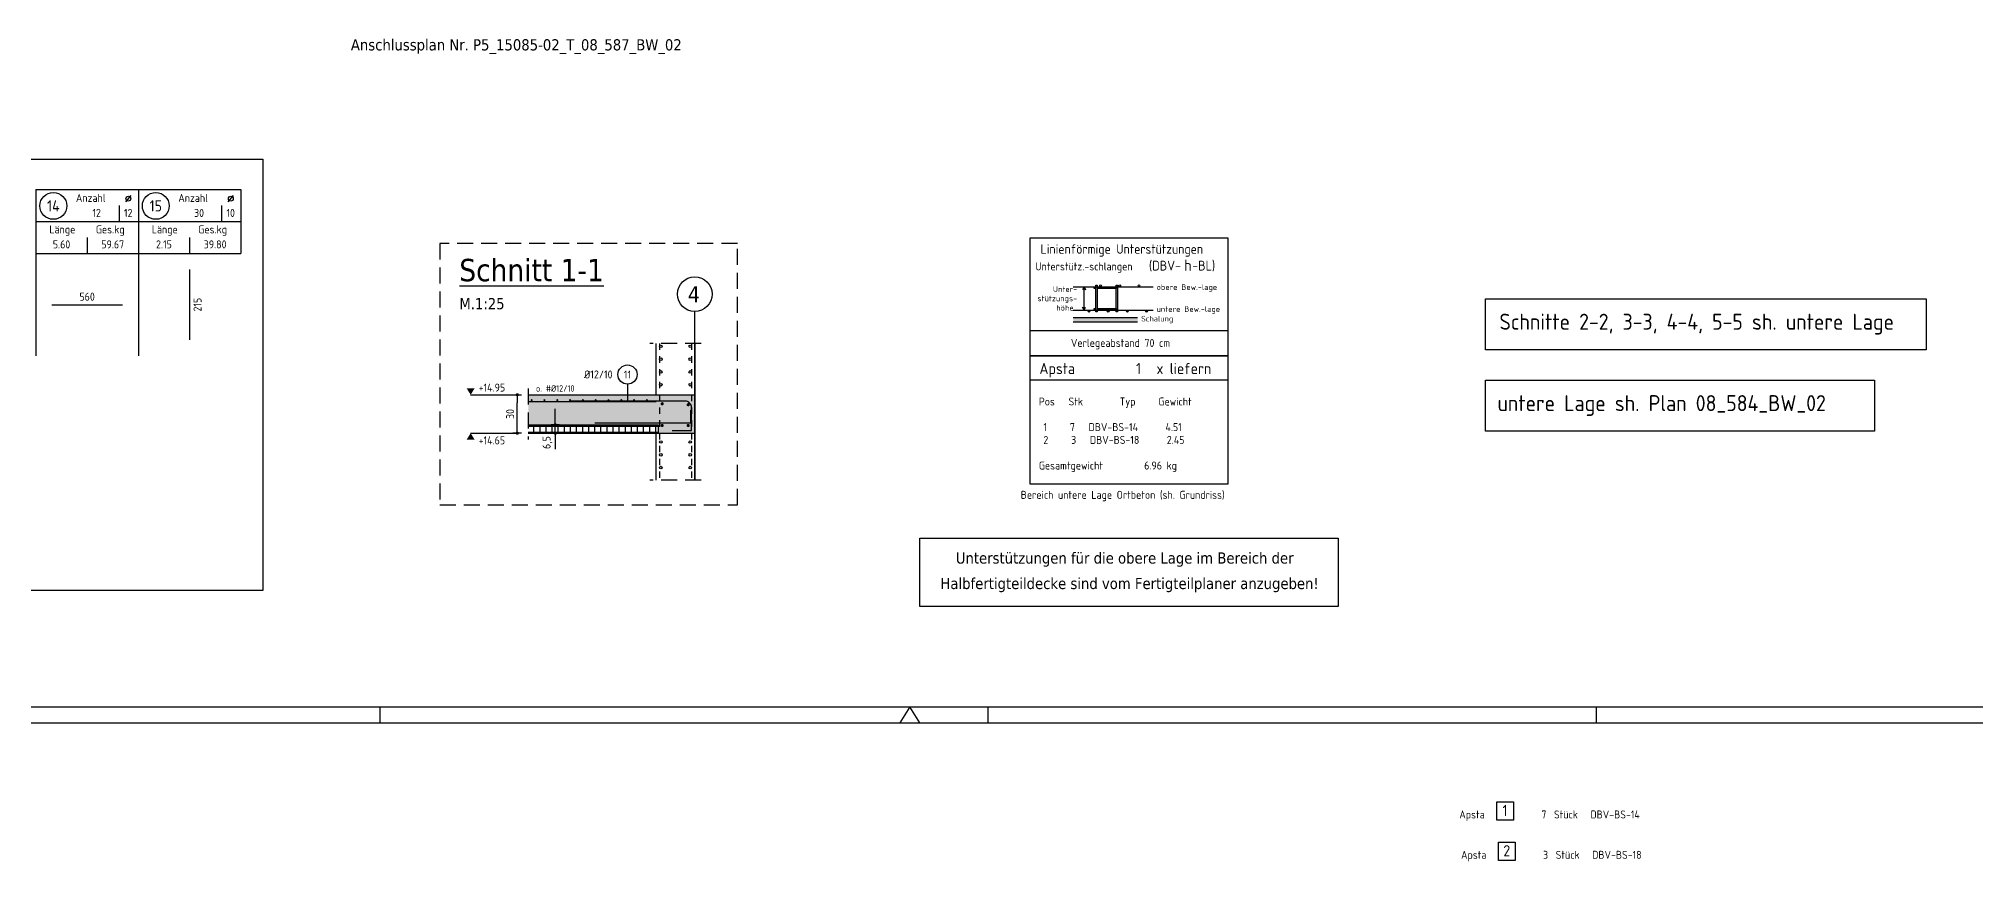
# Model space of a CAD drawing. Extents: x 0 to 76.9, y -2.2 to 33.4.
# Drawn here: x 16.11 to 46.37, y -2.16 to 10.68 of the extents above; entities that cross this region are included whole.
import ezdxf
from ezdxf.enums import TextEntityAlignment as Align

# ---------------------------------------------------------------- set-up
doc = ezdxf.new("R2010")
doc.units = 0
doc.header["$LTSCALE"] = 0.5
for name, pattern in [('AUSGEZOGEN', [1000.01, 1000, 0.01]), ('DASHED', [0.75, 0.5, -0.25]), ('HIDDEN2', [0.187, 0.125, -0.062]), ('STRICHLINIE', [0.75, 0.5, -0.25])]:
    doc.linetypes.add(name, pattern=pattern)
for name, color, linetype in [('ACHSEN', 7, 'Continuous'), ('AFU', 7, 'Continuous'), ('APS', 7, 'Continuous'), ('BETON', 7, 'Continuous'), ('DETAIL', 7, 'Continuous'), ('grau_dunkel', 7, 'Continuous'), ('grau_mittel', 7, 'Continuous'), ('Halbfertigteile', 7, 'Continuous'), ('HILFE', 7, 'Continuous'), ('koten', 7, 'Continuous'), ('MASSE', 7, 'Continuous'), ('MAT', 7, 'Continuous'), ('OBJEKT', 7, 'Continuous'), ('RAHMEN', 7, 'Continuous'), ('RND', 7, 'Continuous'), ('RND_BILD', 7, 'Continuous'), ('SFP_Achsen', 7, 'Continuous'), ('TEXT', 7, 'Continuous')]:
    doc.layers.add(name, color=color, linetype=linetype)
doc.styles.add('helv', font='tahoma.ttf')
doc.styles.add('liste', font='isocp-e.shx')
doc.styles.add('txt', font='isocp.shx')
doc.linetypes.add('AFU_50K', pattern='A,0.15,["/",Standard,S=0.2,R=0,X=-0.01,Y=-0.1],0.07,["/",Standard,S=0.2,R=0,X=-0.01,Y=-0.1],0.15', length=0.37)
doc.dimstyles.new('DOT_I', dxfattribs={"dimscale": 0.5, "dimtxt": 0.25, "dimasz": 0.25, "dimexe": 0.1, "dimexo": 0.3, "dimgap": 0.1, "dimtad": 1, "dimdec": 3, "dimzin": 3, "dimtxsty": 'txt', "dimblk": 'DOT', "dimblk1": 'DOT', "dimblk2": 'DOT', "dimsah": 1, "dimcen": 0.1, "dimse1": 1, "dimse2": 1, "dimazin": 0, "dimtfac": 1, "dimtdec": 4, "dimtix": 1, "dimtmove": 2, "dimatfit": 3, "dimfxl": 0, "dimtvp": 1, "dimtolj": 1, "dimtzin": 0, "dimarcsym": 0})

# ---------------------------------------------------------------- blocks, each defined once
blk = doc.blocks.new('DOT')
at = {"layer": 'MASSE', "color": 7, "linetype": 'Continuous'}
for p, q in [((0, 0), (-1, 0)), ((0, 0.54), (0, -0.54))]:
    blk.add_line(p, q, dxfattribs=at)
at = {"layer": 'MASSE', "color": 7, "linetype": 'Continuous', "const_width": 0.2}
blk.add_lwpolyline([(-0.1, 0, 1), (0.1, 0, 1)], format="xyb", close=True, dxfattribs=at)
blk = doc.blocks.new('*D35')
at = {"layer": 'Defpoints', "color": 0, "linetype": 'AUSGEZOGEN', "transparency": 16777216}
for p in [(23.591, 5.123), (23.591, 5.123), (23.591, 4.523)]:
    blk.add_point(p, dxfattribs=at)
at = {"layer": 'MASSE', "color": 0, "linetype": 'AUSGEZOGEN', "lineweight": -2, "transparency": 16777216}
blk.add_line((23.591, 4.648), (23.591, 4.998), dxfattribs=at)
at = {"layer": 'MASSE', "color": 0, "linetype": 'AUSGEZOGEN', "lineweight": -2, "transparency": 16777216, "xscale": 0.125, "yscale": 0.125, "zscale": 0.125}
for p, rotation in [((23.591, 5.123), 90), ((23.591, 4.523), 270)]:
    blk.add_blockref('DOT', p, dxfattribs=dict(at, rotation=rotation))
at = {"layer": 'MASSE', "color": 0, "linetype": 'AUSGEZOGEN', "transparency": 16777216, "insert": (23.479, 4.823), "char_height": 0.125, "attachment_point": 5, "rotation": 90, "style": 'txt'}
blk.add_mtext('\\A1;30', dxfattribs=at)
blk = doc.blocks.new('okrd_u')
at = {"layer": 'koten', "color": 7, "linetype": 'Continuous'}
blk.add_solid([(-0.125, -0.202), (0.125, -0.202), (0, 0)], dxfattribs=at)
at = {"layer": 'koten', "style": 'txt'}
blk.add_attdef('OKRD', (0.25, -0.35), '', height=0.25, dxfattribs=at)
blk = doc.blocks.new('okrd_o')
at = {"layer": 'koten', "color": 7, "linetype": 'Continuous'}
blk.add_solid([(-0.125, 0.202), (0.125, 0.202), (0, 0)], dxfattribs=at)
at = {"layer": 'koten', "style": 'txt'}
blk.add_attdef('OKRD', (0.25, 0.1), '', height=0.25, dxfattribs=at)
blk = doc.blocks.new('RND_HIN')
at = {"layer": 'RND', "color": 7, "linetype": 'Continuous'}
blk.add_circle((0, 0), 0.3, dxfattribs=at)
at = {"layer": 'RND', "color": 7, "linetype": 'Continuous', "style": 'txt'}
blk.add_attdef('POSI', text='', height=0.25, dxfattribs=at).set_placement((0, 0), align=Align.MIDDLE)
blk = doc.blocks.new('RND_LIS2')
at = {"layer": 'RND', "color": 3, "linetype": 'Continuous'}
for p, q in [((0, 0), (0, -5.2)), ((0, 0), (3.2, 0)), ((3.2, 0), (3.2, -2)), ((2.6, -0.503), (2.6, -1)), ((0, -1), (3.2, -1)), ((1.6, -1.503), (1.6, -2)), ((0, -2), (3.2, -2))]:
    blk.add_line(p, q, dxfattribs=at)
at = {"layer": 'RND', "color": 7, "linetype": 'Continuous'}
blk.add_line((2.805, -0.39), (2.973, -0.186), dxfattribs=at)
at = {"layer": 'RND', "color": 1, "linetype": 'Continuous'}
blk.add_circle((0.545, -0.513), 0.42, dxfattribs=at)
at = {"layer": 'RND', "color": 7, "linetype": 'Continuous'}
blk.add_circle((2.889, -0.288), 0.075, dxfattribs=at)
at = {"layer": 'RND', "color": 7, "linetype": 'Continuous', "style": 'txt'}
for s, p in [('Anzahl', (1.249, -0.391)), ('Länge', (0.42, -1.373)), ('Ges.kg', (1.872, -1.373))]:
    blk.add_text(s, height=0.25, dxfattribs=at).set_placement(p)
at = {"layer": 'RND', "color": 1, "linetype": 'Continuous', "style": 'txt'}
blk.add_attdef('POS1', text='', height=0.35, dxfattribs=at).set_placement((0.545, -0.513), align=Align.MIDDLE)
at = {"layer": 'RND', "color": 7, "linetype": 'Continuous', "style": 'txt'}
for tag, p in [('STK1', (1.897, -0.859)), ('DS1', (2.885, -0.859)), ('LANG1', (0.8, -1.841)), ('GEW', (2.4, -1.841))]:
    blk.add_attdef(tag, text='', height=0.25, dxfattribs=at).set_placement(p, align=Align.CENTER)
blk = doc.blocks.new('A1-35-0')
at = {"layer": 'RAHMEN'}
blk.add_line((0, 0), (118.9, 0), dxfattribs=at)
at = {"layer": 'RAHMEN', "color": 5}
blk.add_line((2, 0.5), (118.4, 0.5), dxfattribs=at)
at = {"layer": 'RAHMEN', "color": 7}
for p, q in [((42.9, 0), (42.9, 0.5)), ((61.9, 0), (61.9, 0.5)), ((80.9, 0), (80.9, 0.5))]:
    blk.add_line(p, q, dxfattribs=at)
at = {"layer": 'RAHMEN', "color": 7, "linetype": 'Continuous'}
for p, q in [((59.45, 0.5), (59.14, 0)), ((59.76, 0), (59.45, 0.5))]:
    blk.add_line(p, q, dxfattribs=at)
blk = doc.blocks.new('*D46')
at = {"layer": 'Defpoints', "color": 0, "linetype": 'AUSGEZOGEN', "transparency": 16777216}
for p in [(24.185, 4.653), (24.185, 4.653), (24.185, 4.523)]:
    blk.add_point(p, dxfattribs=at)
at = {"layer": 'MASSE', "color": 0, "linetype": 'AUSGEZOGEN', "lineweight": -2, "transparency": 16777216}
for p, q in [((24.185, 4.778), (24.185, 4.903)), ((24.185, 4.523), (24.185, 4.653)), ((24.185, 4.398), (24.185, 4.273))]:
    blk.add_line(p, q, dxfattribs=at)
at = {"layer": 'MASSE', "color": 0, "linetype": 'AUSGEZOGEN', "lineweight": -2, "transparency": 16777216, "xscale": 0.125, "yscale": 0.125, "zscale": 0.125}
for p, rotation in [((24.185, 4.653), 270), ((24.185, 4.523), 90)]:
    blk.add_blockref('DOT', p, dxfattribs=dict(at, rotation=rotation))
at = {"layer": 'MASSE', "color": 0, "linetype": 'AUSGEZOGEN', "transparency": 16777216, "insert": (24.063, 4.377), "char_height": 0.125, "attachment_point": 5, "rotation": 90, "style": 'txt'}
blk.add_mtext('\\A1;6,5', dxfattribs=at)
blk = doc.blocks.new('APS_AUSZ')
at = {"layer": 'APS', "color": 1, "linetype": 'Continuous'}
blk.add_lwpolyline([(0.261, 0), (-0.261, 0), (-0.261, 0.565), (0.261, 0.565)], close=True, dxfattribs=at)
at = {"layer": 'APS', "color": 7, "linetype": 'Continuous', "style": 'txt'}
for s, p in [('Apsta', (-1.43, 0.049)), ('Stück', (1.528, 0.049))]:
    blk.add_text(s, height=0.25, dxfattribs=at).set_placement(p)
at = {"layer": 'APS', "color": 1, "linetype": 'Continuous', "style": 'txt'}
blk.add_attdef('POSA', text='', height=0.35, dxfattribs=at).set_placement((0, 0.126), align=Align.CENTER)
at = {"layer": 'APS', "color": 7, "linetype": 'Continuous', "style": 'txt'}
blk.add_attdef('STKA', text='', height=0.25, dxfattribs=at).set_placement((1.291, 0.049), align=Align.RIGHT)
blk.add_attdef('ARTA', (2.668, 0.049), '', height=0.25, dxfattribs=at)
at = {"layer": 'APS', "style": 'txt'}
blk.add_attdef('TEXTA', (3.962, 0.049), '', height=0.25, dxfattribs=at)
blk = doc.blocks.new('APS_LIS1')
at = {"layer": 'APS', "color": 1, "linetype": 'Continuous', "style": 'txt'}
blk.add_text('Apsta', height=0.35, dxfattribs=at).set_placement((0.305, 0.18))
blk.add_attdef('APS_Z', text='', height=0.35, dxfattribs=at).set_placement((3.48, 0.181), align=Align.RIGHT)
at = {"layer": 'MAT', "color": 1, "linetype": 'Continuous', "style": 'txt'}
blk.add_text('x liefern', height=0.35, dxfattribs=at).set_placement((5.674, 0.181), align=Align.RIGHT)

msp = doc.modelspace()

# ---------------------------------------------------------------- hatches: boundary and pattern name
at = {"layer": 'grau_dunkel', "linetype": 'AUSGEZOGEN'}
h = msp.add_hatch(color=21, dxfattribs=at)
h.paths.add_polyline_path([(32.6301, 6.8066), (32.6027, 6.8066), (32.6027, 6.7843), (32.6301, 6.7843)])
h.paths.add_polyline_path([(32.9468, 6.8066), (32.6524, 6.8066), (32.6524, 6.7843), (32.9468, 6.7843)])
h = msp.add_hatch(color=21, dxfattribs=at)
h.paths.add_polyline_path([(32.6524, 6.8341), (32.6301, 6.8341), (32.6301, 6.8066), (32.6524, 6.8066)])
h.paths.add_polyline_path([(32.6524, 6.8066), (32.6301, 6.8066), (32.6301, 6.4464), (32.6524, 6.4464)])
h.paths.add_polyline_path([(32.6524, 6.4464), (32.6301, 6.4464), (32.6301, 6.4199), (32.6524, 6.4199)])
h = msp.add_hatch(color=21, dxfattribs=at)
h.paths.add_polyline_path([(32.9691, 6.8341), (32.9468, 6.8341), (32.9468, 6.8066), (32.9691, 6.8066)])
h.paths.add_polyline_path([(32.9691, 6.8066), (32.9468, 6.8066), (32.9468, 6.4464), (32.9691, 6.4464)])
h.paths.add_polyline_path([(32.9691, 6.4464), (32.9468, 6.4464), (32.9468, 6.4199), (32.9691, 6.4199)])
h = msp.add_hatch(color=21, dxfattribs=at)
h.paths.add_polyline_path([(32.6301, 6.4687), (32.6027, 6.4687), (32.6027, 6.4464), (32.6301, 6.4464)])
h.paths.add_polyline_path([(32.9468, 6.4687), (32.6524, 6.4687), (32.6524, 6.4464), (32.9468, 6.4464)])
at = {"layer": 'grau_mittel'}
msp.add_hatch(color=61, dxfattribs=at).paths.add_polyline_path([(23.763, 4.6531), (25.793, 4.6531), (25.793, 4.5231), (26.363, 4.5231), (26.363, 5.1231), (25.763, 5.1231), (23.763, 5.1231)])
at = {"layer": 'Halbfertigteile', "linetype": 'AUSGEZOGEN', "transparency": 33554687}
h = msp.add_hatch(dxfattribs=at)
h.set_pattern_fill('ANSI37', color=171, scale=0.03, angle=135, style=0)
h.set_pattern_definition([(180, (8.3246, -4.98528), (-7e-18, -0.09525), []), (270, (8.3246, -4.98528), (0.09525, -2e-17), [])])
h.paths.add_polyline_path([(25.793, 4.6531), (25.793, 4.5231), (23.763, 4.5231), (23.763, 4.6531)])

# ---------------------------------------------------------------- linework, layer by layer
at = {"layer": 'ACHSEN', "color": 140, "linetype": 'AUSGEZOGEN'}
msp.add_line((26.363, 3.7869), (26.363, 6.4243), dxfattribs=at)
at = {"layer": 'AFU', "color": 8, "linetype": 'AFU_50K'}
for p, q in [((25.763, 5.1231), (26.363, 5.1231)), ((25.793, 4.5231), (26.363, 4.5231))]:
    msp.add_line(p, q, dxfattribs=at)
at = {"layer": 'APS', "color": 5, "linetype": 'Continuous'}
msp.add_line((31.596, 6.1287), (34.696, 6.1287), dxfattribs=at)
at = {"layer": 'APS', "color": 5, "linetype": 'AUSGEZOGEN'}
msp.add_line((31.596, 5.3554), (34.696, 5.3554), dxfattribs=at)
at = {"layer": 'APS', "color": 5, "linetype": 'Continuous'}
msp.add_lwpolyline([(34.696, 7.5671), (31.596, 7.5671), (31.596, 5.7304), (34.696, 5.7304), (34.696, 7.5671)], dxfattribs=at)
at = {"layer": 'APS', "color": 5, "linetype": 'AUSGEZOGEN'}
msp.add_lwpolyline([(34.696, 5.7304), (31.596, 5.7304), (31.596, 3.7304), (34.696, 3.7304), (34.696, 5.7304)], dxfattribs=at)
at = {"layer": 'BETON', "color": 6, "linetype": 'AUSGEZOGEN'}
for p, q in [((25.763, 5.1231), (25.763, 5.9243)), ((26.363, 5.9243), (26.363, 3.7869)), ((23.763, 5.1231), (25.763, 5.1231)), ((23.763, 4.6531), (25.793, 4.6531)), ((25.793, 4.6531), (25.793, 4.5231)), ((23.763, 4.5231), (25.793, 4.5231)), ((25.763, 3.7869), (25.763, 4.5231))]:
    msp.add_line(p, q, dxfattribs=at)
for points in [[(38.7196, 6.6241), (45.6009, 6.6241), (45.6009, 5.8249), (38.7196, 5.8249)], [(38.7196, 5.3526), (44.793, 5.3526), (44.793, 4.5533), (38.7196, 4.5533)], [(29.8782, 2.8819), (36.4138, 2.8819), (36.4138, 1.8153), (29.8782, 1.8153)]]:
    msp.add_lwpolyline(points, close=True, dxfattribs=at)
at = {"layer": 'DETAIL', "color": 102, "linetype": 'STRICHLINIE'}
msp.add_lwpolyline([(22.3825, 7.4849), (22.3825, 3.4014), (27.0287, 3.4014), (27.0287, 7.4849)], close=True, dxfattribs=at)
at = {"layer": 'grau_dunkel', "color": 21, "linetype": 'AUSGEZOGEN'}
msp.add_solid([(32.2781, 6.3279), (32.2781, 6.264), (33.2812, 6.3279), (33.2812, 6.264)], dxfattribs=at)
at = {"layer": 'HILFE', "color": 102, "linetype": 'DASHED'}
for p, q in [((26.463, 5.9243), (25.663, 5.9243)), ((23.763, 5.2231), (23.763, 4.4231)), ((26.463, 3.7869), (25.663, 3.7869))]:
    msp.add_line(p, q, dxfattribs=at)
at = {"layer": 'HILFE', "color": 102, "linetype": 'AUSGEZOGEN'}
for p, q in [((22.862, 5.1231), (23.5914, 5.1231)), ((22.862, 4.5231), (23.5914, 4.5231))]:
    msp.add_line(p, q, dxfattribs=at)
at = {"layer": 'MASSE', "color": 102, "linetype": 'AUSGEZOGEN'}
for p, q in [((32.4462, 6.8066), (32.4237, 6.7636)), ((32.4462, 6.4464), (32.4462, 6.8066)), ((32.4462, 6.8066), (32.4686, 6.7636)), ((32.4462, 6.4464), (32.4237, 6.4894)), ((32.4462, 6.4464), (32.4686, 6.4894))]:
    msp.add_line(p, q, dxfattribs=at)
at = {"layer": 'OBJEKT', "color": 7, "linetype": 'AUSGEZOGEN'}
for points in [[(32.2781, 6.8066), (33.5232, 6.8066)], [(32.2781, 6.4464), (33.5232, 6.4464)]]:
    msp.add_lwpolyline(points, dxfattribs=at)
at = {"layer": 'RND', "color": 1, "linetype": 'HIDDEN2'}
for p, q in [((25.813, 5.9243), (25.813, 3.7869)), ((26.313, 5.9243), (26.313, 3.7869))]:
    msp.add_line(p, q, dxfattribs=at)
at = {"layer": 'RND', "color": 102, "linetype": 'AUSGEZOGEN'}
msp.add_line((25.3126, 5.289), (25.3126, 5.0231), dxfattribs=at)
for points in [[(32.6301, 6.7843), (32.6027, 6.7843), (32.6027, 6.8066), (32.6301, 6.8066)], [(32.6524, 6.8066), (32.9468, 6.8066), (32.9468, 6.7843), (32.6524, 6.7843)], [(32.6301, 6.4464), (32.6027, 6.4464), (32.6027, 6.4687), (32.6301, 6.4687)], [(32.6524, 6.4687), (32.9468, 6.4687), (32.9468, 6.4464), (32.6524, 6.4464)]]:
    msp.add_lwpolyline(points, dxfattribs=at)
for points in [[(32.6301, 6.8341), (32.6524, 6.8341), (32.6524, 6.4199), (32.6301, 6.4199)], [(32.9468, 6.8341), (32.9691, 6.8341), (32.9691, 6.4199), (32.9468, 6.4199)]]:
    msp.add_lwpolyline(points, close=True, dxfattribs=at)
at = {"layer": 'RND', "color": 1, "linetype": 'AUSGEZOGEN'}
for points in [[(25.763, 5.0131), (23.763, 5.0131)], [(24.803, 4.6845), (26.303, 4.6845), (26.303, 4.8845)]]:
    msp.add_lwpolyline(points, dxfattribs=at)
at = {"layer": 'RND', "color": 7, "linetype": 'AUSGEZOGEN'}
for points, const_width in [([(23.8075, 5.0391, 1), (23.8235, 5.0391, 1)], 0.016), ([(24.0075, 5.0391, 1), (24.0235, 5.0391, 1)], 0.016), ([(24.2075, 5.0391, 1), (24.2235, 5.0391, 1)], 0.016), ([(24.4075, 5.0391, 1), (24.4235, 5.0391, 1)], 0.016), ([(24.6075, 5.0391, 1), (24.6235, 5.0391, 1)], 0.016), ([(24.8075, 5.0391, 1), (24.8235, 5.0391, 1)], 0.016), ([(25.0075, 5.0391, 1), (25.0235, 5.0391, 1)], 0.016), ([(25.2075, 5.0391, 1), (25.2235, 5.0391, 1)], 0.016), ([(25.4075, 5.0391, 1), (25.4235, 5.0391, 1)], 0.016), ([(25.6075, 5.0391, 1), (25.6235, 5.0391, 1)], 0.016), ([(25.8421, 4.9829, 1), (25.8671, 4.9829, 1)], 0.025), ([(26.249, 4.9676, 1), (26.274, 4.9676, 1)], 0.025), ([(25.8421, 4.6427, 1), (25.8671, 4.6427, 1)], 0.025), ([(26.249, 4.6427, 1), (26.274, 4.6427, 1)], 0.025)]:
    msp.add_lwpolyline(points, format="xyb", close=True, dxfattribs=dict(at, const_width=const_width))
at = {"layer": 'RND', "color": 1, "linetype": 'AUSGEZOGEN'}
msp.add_lwpolyline([(26.013, 4.5631), (26.313, 4.5631), (26.313, 4.9231, 0.4142136), (26.213, 5.0231), (24.413, 5.0231)], format="xyb", dxfattribs=at)
at = {"layer": 'RND', "color": 102, "linetype": 'AUSGEZOGEN'}
for centre in [(32.7041, 6.8248), (33.0041, 6.8248), (33.3041, 6.8248), (32.5221, 6.4259), (32.8221, 6.4259), (33.1221, 6.4259), (33.4221, 6.4259)]:
    msp.add_circle(centre, 0.0133, dxfattribs=at)
at = {"layer": 'RND', "color": 7, "linetype": 'AUSGEZOGEN'}
for centre in [(25.833, 5.8797), (26.293, 5.8797), (25.833, 5.6797), (25.833, 5.4797), (26.293, 5.6797), (26.293, 5.4797), (25.833, 5.2797), (26.293, 5.2797), (25.833, 4.3856), (26.293, 4.3856), (25.833, 4.1856), (25.833, 3.9856), (26.293, 4.1856), (26.293, 3.9856)]:
    msp.add_circle(centre, 0.02, dxfattribs=at)
at = {"layer": 'RND_BILD', "color": 1, "linetype": 'AUSGEZOGEN'}
for points in [[(18.4703, 7.0804), (18.4703, 5.9804)], [(16.3203, 6.5304), (17.4203, 6.5304)]]:
    msp.add_lwpolyline(points, dxfattribs=at)
at = {"layer": 'SFP_Achsen', "color": 7, "linetype": 'AUSGEZOGEN'}
msp.add_circle((26.363, 6.6948), 0.2705, dxfattribs=at)
at = {"layer": 'TEXT', "color": 1, "linetype": 'AUSGEZOGEN'}
msp.add_lwpolyline([(2.6691, 8.8053), (19.6176, 8.8053), (19.6176, 2.0646), (2.6691, 2.0646)], close=True, dxfattribs=at)
at = {"layer": 'TEXT', "color": 102, "linetype": 'AUSGEZOGEN'}
for points in [[(32.2781, 6.3279), (33.2812, 6.3279)], [(32.2781, 6.264), (33.2812, 6.264)]]:
    msp.add_lwpolyline(points, dxfattribs=at)

# ---------------------------------------------------------------- block references
at = {"layer": 'APS', "color": 191, "linetype": 'AUSGEZOGEN', "xscale": 0.5, "yscale": 0.5, "zscale": 0.5}
msp.add_blockref('APS_LIS1', (31.596, 5.3554), dxfattribs=at).add_auto_attribs({'APS_Z': '1'})
at = {"layer": 'APS', "color": 191, "linetype": 'Continuous', "xscale": 0.5, "yscale": 0.5, "zscale": 0.5}
for p, values in [((39.0234, -1.5196), {'POSA': '1', 'STKA': '7', 'ARTA': 'DBV-BS-14'}), ((39.0505, -2.15), {'POSA': '2', 'STKA': '3', 'ARTA': 'DBV-BS-18'})]:
    msp.add_blockref('APS_AUSZ', p, dxfattribs=at).add_auto_attribs(values)
at = {"layer": 'koten', "color": 7, "linetype": 'AUSGEZOGEN', "xscale": 0.5, "yscale": 0.5, "zscale": 0.5}
for name, p, values in [('okrd_o', (22.862, 5.1231), {'OKRD': '+14.95'}), ('okrd_u', (22.862, 4.5231), {'OKRD': '+14.65'})]:
    msp.add_blockref(name, p, dxfattribs=at).add_auto_attribs(values)
at = {"layer": 'RAHMEN', "color": 7, "linetype": 'AUSGEZOGEN', "xscale": 0.5, "yscale": 0.5, "zscale": 0.5}
msp.add_blockref('A1-35-0', (0, 0), dxfattribs=at)
at = {"layer": 'RND', "color": 7, "linetype": 'AUSGEZOGEN', "xscale": 0.5, "yscale": 0.5, "zscale": 0.5}
msp.add_blockref('RND_HIN', (25.3126, 5.439), dxfattribs=at).add_auto_attribs({'POSI': '11'})
at = {"layer": 'RND_BILD', "color": 7, "linetype": 'AUSGEZOGEN', "xscale": 0.5, "yscale": 0.5, "zscale": 0.5}
for p, values in [((16.0703, 8.3304), {'POS1': '14', 'STK1': '12', 'DS1': '12', 'LANG1': '5.60', 'GEW': '59.67'}), ((17.6703, 8.3304), {'POS1': '15', 'STK1': '30', 'DS1': '10', 'LANG1': '2.15', 'GEW': '39.80'})]:
    msp.add_blockref('RND_LIS2', p, dxfattribs=at).add_auto_attribs(values)

# ---------------------------------------------------------------- texts
at = {"layer": 'APS', "color": 7, "linetype": 'AUSGEZOGEN', "style": 'liste'}
for s, p in [('  Pos   Stk        Typ     Gewicht', (31.596, 4.9554)), ('   1     7   DBV-BS-14      4.51', (31.596, 4.5554)), ('   2     3   DBV-BS-18      2.45', (31.596, 4.3554)), ('  Gesamtgewicht         6.96 kg', (31.596, 3.9554))]:
    msp.add_text(s, height=0.125, dxfattribs=at).set_placement(p)
at = {"layer": 'RND_BILD', "color": 7, "linetype": 'AUSGEZOGEN', "style": 'txt'}
msp.add_text('560', height=0.125, dxfattribs=at).set_placement((16.8703, 6.6554), align=Align.MIDDLE)
msp.add_text('215', height=0.125, rotation=90, dxfattribs=at).set_placement((18.5953, 6.5304), align=Align.MIDDLE)
at = {"layer": 'SFP_Achsen', "color": 6, "linetype": 'AUSGEZOGEN', "style": 'helv'}
msp.add_text('4', height=0.25, dxfattribs=at).set_placement((26.2558, 6.5686))
at = {"layer": 'TEXT', "color": 1, "linetype": 'AUSGEZOGEN'}
for s, height, style, p in [('Anschlussplan Nr. P5_15085-02_T_08_587_BW_02', 0.175, 'helv', (20.9908, 10.502)), ('Linienförmige Unterstützungen', 0.14875, 'txt', (31.7661, 7.3257)), ('Unterstütz.-schlangen', 0.125, 'txt', (31.6855, 7.0659)), ('(DBV-  -BL)', 0.152267, 'txt', (33.4592, 7.0642)), ('M.1:25', 0.175, 'helv', (22.6855, 6.4586)), ('Unterstützungen für die obere Lage im Bereich der', 0.175, 'helv', (30.442, 2.4858)), ('Halbfertigteildecke sind vom Fertigteilplaner anzugeben!', 0.175, 'helv', (30.2019, 2.0882))]:
    msp.add_text(s, height=height, dxfattribs=dict(at, style=style)).set_placement(p)
at = {"layer": 'TEXT', "color": 5, "linetype": 'AUSGEZOGEN', "style": 'helv'}
msp.add_text('%%USchnitt 1-1', height=0.35, dxfattribs=at).set_placement((22.6855, 6.8961))
at = {"layer": 'TEXT', "color": 6, "linetype": 'AUSGEZOGEN', "style": 'txt'}
msp.add_text('h', height=0.175, dxfattribs=at).set_placement((34.0105, 7.0576))
at = {"layer": 'TEXT', "color": 7, "linetype": 'AUSGEZOGEN', "style": 'txt'}
for s, height, p in [('stützungs-', 0.0875, (31.7182, 6.5839)), ('Unter-', 0.0875, (31.9584, 6.7301)), ('obere Bew.-lage', 0.0875, (33.579, 6.7609)), ('höhe', 0.0875, (32.0111, 6.4376)), ('Schalung', 0.0875, (33.337, 6.2679)), ('untere Bew.-lage', 0.0875, (33.579, 6.4179)), ('Verlegeabstand 70 cm', 0.125, (32.2405, 5.8705)), ('%%C12/10', 0.125, (24.6348, 5.378)), ('o. #%%C12/10', 0.1, (23.8826, 5.1719)), ('Bereich untere Lage Ortbeton (sh. Grundriss)', 0.125, (31.4562, 3.4977))]:
    msp.add_text(s, height=height, dxfattribs=at).set_placement(p)
at = {"layer": 'TEXT', "color": 6, "style": 'txt'}
for s, p in [('Schnitte 2-2, 3-3, 4-4, 5-5 sh. untere Lage', (38.9361, 6.1392)), ('untere Lage sh. Plan 08_584_BW_02', (38.9048, 4.8676))]:
    msp.add_text(s, height=0.25, dxfattribs=at).set_placement(p)

# ---------------------------------------------------------------- dimensions: what is measured, and where the dimension line sits
at = {"layer": 'MASSE', "color": 7, "linetype": 'AUSGEZOGEN'}
dim = msp.add_linear_dim(base=(23.5914, 5.1231), p1=(23.5914, 4.5231), p2=(23.5914, 5.1231), angle=90, dimstyle='DOT_I', override={"dimdec": 0, "dimlfac": 50}, dxfattribs=at)
dim.commit()
dim.dimension.update_dxf_attribs({"geometry": '*D35', "text_midpoint": (23.4789, 4.8231)})
dim = msp.add_linear_dim(base=(24.1853, 4.6531), p1=(24.1853, 4.5231), p2=(24.1853, 4.6531), angle=90, dimstyle='DOT_I', override={"dimdec": 1, "dimlfac": 50}, dxfattribs=at)
dim.commit()
dim.dimension.update_dxf_attribs({"geometry": '*D46', "text_midpoint": (24.0634, 4.3768), "dimtype": 160})

doc.saveas('drawing.dxf')
